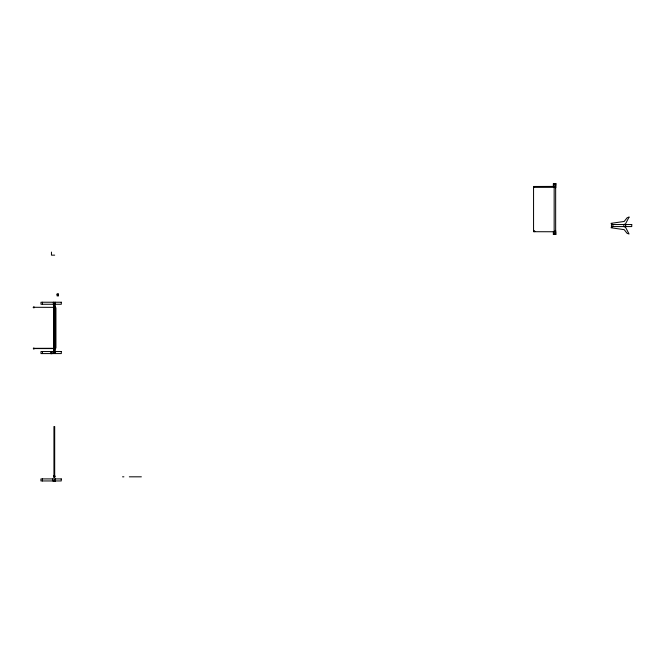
<?xml version="1.0" encoding="UTF-8"?>
<svg xmlns="http://www.w3.org/2000/svg" width="665" height="665" viewBox="0 0 665 665"><rect width="100%" height="100%" fill="white"/><g stroke="black" fill="none" stroke-linecap="round" stroke-linejoin="round"><path stroke-width="1" d="M54.788 307.255L54.796 307.928L54.796 307.097M55.22 307.779L55.22 306.989M55.461 307.288L55.935 307.829L55.935 347.961L55.228 348.759M553.987 187.322L535.009 187.355M555.666 187.239L555.666 187.879L555.657 186.807M55.22 348.227L55.228 348.651L55.228 348.169M555.666 231.071L555.666 230.614M54.788 348.069L54.796 349L54.796 348.352M55.228 348.709L55.228 348.028M555.208 187.838L555.208 186.873M555.208 231.362L555.208 230.406M33.25 307.363C34.58 305.36 34.447 309.474 33.258 307.255M535.167 231.445L534.419 231.071M555.824 183.739L553.346 183.739L553.346 186.408M553.346 183.939L555.824 183.906M533.554 187.347L534.377 187.347M533.554 230.846L534.211 230.846L534.211 231.711M553.346 234.221L555.815 234.255M54.68 255.152L51.454 255.152L51.454 252.077M58.279 294.063L57.04 294.063L57.04 295.859L58.279 295.859L58.279 294.063L58.154 295.859M57.04 294.196L58.279 294.188M53.699 302.791L54.937 302.791M53.815 302.916L54.804 302.916M53.699 303.149L54.937 303.149M53.865 303.747L54.688 303.747M54.937 303.905L53.69 303.905L53.69 302.666L54.937 302.666L54.937 353.215L53.69 353.215L53.69 351.976L54.937 351.976M54.073 305.26L54.813 305.26M54.43 307.363L34.023 307.288M34.015 348.335L52.552 348.302M33.982 348.576L52.585 348.576M54.073 350.48L54.813 350.48M50.798 351.893L52.036 351.893M53.815 352.807L54.804 352.807M53.815 352.974L54.804 352.974M53.865 353.098L53.865 302.799L53.815 353.098L54.813 353.09M54.813 475.708L54.937 476.946L53.699 476.946L53.699 475.708L53.823 476.822M53.699 476.822L54.937 476.822M122.535 476.822L123.898 476.822M129.326 476.822L141.362 476.822M54.813 480.039L54.937 481.269L53.699 481.269M53.823 481.144L54.813 481.144M33.425 348.859C35.644 349.325 32.951 346.714 33.383 348.809M625.707 224.537L625.707 226.574M625.499 224.537L625.499 226.574M555.857 183.731L555.824 186.408L533.554 186.483L533.554 231.711L555.815 231.753L555.815 234.421L553.346 234.421L553.346 231.753M555.657 183.739L555.657 234.421M554.161 183.947L554.161 234.246M553.513 183.739L553.513 186.4M553.513 231.753L553.513 234.421M55.453 478.916L55.453 480.953M55.262 302.234L55.262 304.271M55.262 351.544L55.262 353.581M55.203 478.916L55.203 480.953M54.68 302.666L54.688 353.098M54.688 476.822L54.688 426.523L53.948 426.523L53.948 476.822M54.073 302.791L54.073 353.09M53.375 302.234L53.375 304.271M53.375 351.544L53.375 353.581M52.743 478.916L52.743 480.953M51.912 351.893L52.036 353.689L50.798 353.689L50.922 351.893M42.469 302.234L42.469 304.271M42.469 351.544L42.469 353.581M42.419 478.916L42.419 480.953M54.788 307.147L54.796 307.579L54.796 307.147M54.788 348.227L54.796 348.651L54.796 348.169M629.048 217.106L625.491 223.947L623.82 224.537L623.82 226.574L625.491 227.164L629.048 234.005L627.103 233.332L624.186 229.649L610.994 227.763L612.914 226.574L612.914 224.537L610.994 223.349L624.186 221.462L627.103 217.779L629.048 217.106M631.75 224.537L611.426 224.537L611.426 226.574L631.75 226.574L631.75 224.537M61.305 302.234L40.981 302.234L40.981 304.271L61.305 304.271L61.305 302.234M55.137 302.425L53.491 302.425L53.491 304.071L55.137 304.071L55.137 302.425M61.305 351.544L40.981 351.544L40.981 353.581L61.305 353.581L61.305 351.544M55.137 351.735L53.491 351.735L53.491 353.381L55.137 353.381L55.137 351.735M61.255 478.916L40.922 478.916L40.922 480.953L61.255 480.953L61.255 478.916"/></g></svg>
